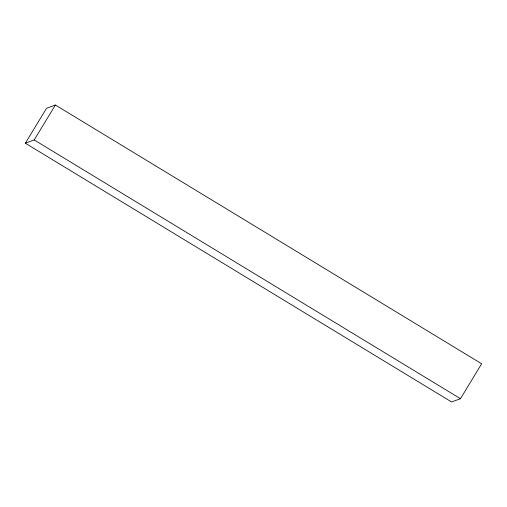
<?xml version="1.0" encoding="UTF-8"?>
<svg xmlns="http://www.w3.org/2000/svg" width="507" height="507" viewBox="0 0 507 507"><rect width="100%" height="100%" fill="white"/><g stroke="black" fill="none" stroke-linecap="round" stroke-linejoin="round"><path stroke-width="0.76" d="M25.35 143.221L46.536 108.302L55.383 105.025L481.65 363.779L460.464 398.698L451.617 401.975L25.35 143.221L34.197 139.945L55.383 105.025M34.197 139.945L460.464 398.698"/></g></svg>
